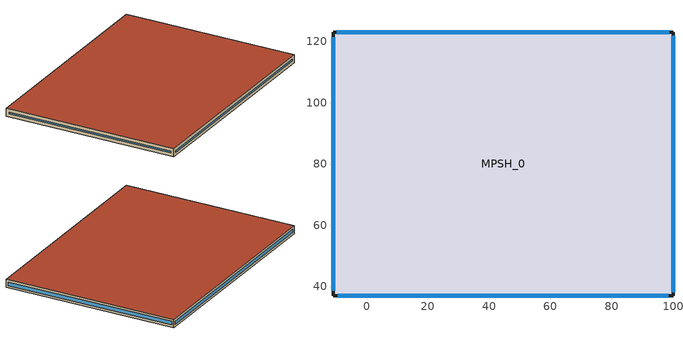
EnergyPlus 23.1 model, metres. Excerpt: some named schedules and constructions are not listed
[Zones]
MPSH_0
 floor ground (MPSH_0:f4UnderGroundSlabCF): -11,37 -11,123 100,123 100,37 z0
 wall outside (90.1-2019 Nonresidential CZ 0 Exterior Wall (Mass)): -11,37 100,37 100,123 -11,123 -11,37 z0:4
 window (DoublePaneClr): -9.41,37 98.41,37 z1.59:2.41; 100,38.18 100,121.82 / 98.82,123 -9.82,123 z1.18:2.82; -11,121.42 -11,38.58 z1.58:2.42
 roof outside (90.1-2019 Nonresidential CZ 3 Exterior Roof (Mass)): -11,37 100,37 100,123 -11,123 z4
[Schedule:Day:Hourly]
f874fab2-879d-49a5-8c06-e750f0fd253f: Fraction, 1, 1, 1, 1, 1, 0, 1, 1, 1, 0, 1, 0, 0, 0, 0, 0, 1, 1, 1, 1, 1, 1, 1, 0
d0042a9d-e008-4c6b-b34e-d080da7ff6a8: Fraction, 0, 0, 0, 0, 0, 0, 0, 0, 1, 0, 0, 0, 0, 0, 0, 0, 1, 1, 1, 1, 1, 1, 1, 1
3c43317e-5a8a-4ff8-9ef7-7bed8e1ead5c: Fraction, 1, 1, 1, 1, 1, 1, 1, 1, 1, 0, 0, 0, 0, 0, 0, 1, 1, 1, 1, 1, 1, 1, 1, 1
0f8d3ff1-7d22-4872-9e3e-0cb0098ee502: Fraction, 1, 0, 1, 1, 0, 0, 0, 0, 1, 0, 0, 0, 0, 0, 0, 0, 0, 0, 1, 1, 1, 1, 1, 1
9b835837-fecb-4cde-863a-9f2ddd96f973: Fraction, 1, 1, 0, 0, 0, 0, 0, 0, 1, 1, 1, 1, 1, 0, 1, 0, 0, 1, 1, 1, 1, 1, 1, 1
b7222c8a-06c6-4ce7-b66a-a3033c58c1f1: Fraction, 1, 1, 0, 0, 0, 0, 0, 0, 0, 0, 1, 1, 1, 1, 1, 1, 1, 1, 1, 1, 0, 1, 1, 1
ca53e820-8624-4763-8f16-78bd4d48dec8: Fraction, 0, 0, 0, 0, 0, 1, 1, 1, 1, 1, 1, 0, 0, 0, 0, 0, 0, 1, 1, 1, 1, 1, 1, 1
78622dd8-d510-4ce6-9b2f-56732418a876: Fraction, 1, 0, 0, 0, 0, 0, 0, 1, 1, 1, 1, 1, 1, 1, 1, 1, 0, 0, 0, 0, 0, 0, 0, 0
4b880255-c5c8-45f1-8c45-46816d023e87: Fraction, 1, 0, 1, 1, 0, 1, 1, 1, 1, 1, 1, 1, 0, 1, 1, 1, 1, 1, 1, 1, 1, 1, 1, 1
bca21d32-49ca-4822-ac3b-29b35ccb0197: Fraction, 1, 0, 0, 0, 0, 0, 0, 0, 0, 0, 1, 1, 1, 1, 1, 0, 0, 1, 1, 1, 1, 1, 1, 1
5797608e-ab8e-45f1-b43f-84ad20983e59: Fraction, 0, 0, 0, 1, 0, 0, 0, 0, 1, 1, 0, 0, 0, 0, 0, 0, 0, 0, 1, 1, 1, 1, 1, 1
04c5299c-a5ee-4cb5-84f1-4005158c3663: Fraction, 1, 0, 1, 1, 1, 1, 1, 1, 1, 1, 0, 1, 1, 1, 0, 0, 0, 0, 0, 1, 1, 1, 1, 0
26e34ee8-d6ed-4fc0-a635-bfe0651493b7: Fraction, 0, 0, 0, 0, 0, 1, 0, 0, 0, 1, 1, 1, 1, 0, 0, 1, 1, 1, 1, 1, 1, 1, 1, 0
41e5c052-a378-49e8-a1eb-bd7f7a2e5532: Fraction, 0, 0, 0, 0, 0, 0, 1, 1, 1, 1, 1, 0, 0, 0, 0, 0, 0, 1, 1, 1, 1, 1, 1, 1
f92bbf72-2ddb-4791-9b22-e01ba522e298: Fraction, 1, 0, 0, 0, 0, 0, 0, 1, 1, 1, 1, 0, 0, 0, 0, 1, 1, 1, 1, 1, 1, 1, 1, 1
3aa7635a-896b-43a6-9496-37c4591eba29: Fraction, 1, 1, 0, 0, 0, 0, 0, 1, 1, 1, 0, 0, 0, 0, 1, 1, 1, 1, 1, 1, 1, 1, 1, 1
5b8d046c-ffec-492f-9f3a-0818ec846c4e: Fraction, 0, 0, 0, 0, 0, 0, 0, 1, 1, 0, 0, 0, 1, 1, 1, 1, 1, 1, 1, 1, 1, 1, 1, 1
5e7b1178-d1fe-4b8e-9b98-c2f581a06104: Fraction, 0, 0, 0, 0, 0, 0, 0, 0, 1, 0, 0, 1, 1, 1, 0, 0, 1, 1, 1, 1, 1, 1, 1, 1
6ceee092-439d-42db-be0e-3028341280af: Fraction, 1, 1, 1, 0, 0, 0, 1, 1, 1, 0, 0, 0, 0, 0, 0, 0, 0, 0, 1, 1, 1, 1, 1, 1
87ba59e2-8301-4bfe-bb96-7dc9a8f8bd30: Fraction, 1, 1, 1, 1, 1, 1, 1, 0, 0, 0, 0, 1, 1, 1, 1, 1, 1, 1, 1, 1, 1, 1, 1, 0
871cdd16-7eee-49f8-95b8-351117183a19: Fraction, 0, 0, 0, 0, 0, 0, 0, 0, 1, 1, 1, 0, 0, 0, 0, 1, 1, 1, 0, 0, 0, 0, 0, 0
6d876962-9c77-4cbd-8c12-9335cf254bc9: Fraction, 0, 0, 0, 0, 0, 0, 0, 0, 0, 0, 0, 0, 0, 0, 0, 1, 1, 1, 1, 0, 0, 0, 1, 0
62d8a7b4-0033-4141-9dfb-edb2cdf1745c: Fraction, 0, 0, 0, 0, 0, 0, 0, 0, 1, 1, 0, 0, 1, 0, 1, 1, 1, 1, 1, 1, 1, 1, 1, 0
c10307be-b7ba-4212-916a-475a37044e34: Fraction, 0, 0, 0, 0, 0, 0, 0, 1, 1, 1, 0, 1, 1, 1, 1, 1, 1, 1, 1, 0, 0, 0, 0, 0
e3e8ea0e-9fbb-4c6f-a9fc-1a8676ed47ce: Fraction, 0, 0, 0, 0, 0, 1, 1, 1, 1, 1, 0, 0, 0, 0, 0, 0, 0, 1, 1, 1, 1, 1, 1, 1
f4908bf8-08ed-4757-9434-11c5fa677446: Fraction, 0, 0, 0, 0, 0, 0, 0, 0, 0, 0, 1, 1, 1, 1, 1, 1, 0, 1, 1, 1, 1, 1, 1, 1
a4899ad1-7049-4812-9973-867052cf38c3: Fraction, 0, 0, 0, 0, 0, 0, 0, 0, 0, 0, 0, 0, 1, 1, 1, 1, 1, 1, 1, 1, 1, 0, 0, 0
a0d57ecf-1f0a-4eef-9f72-46140191d64a: Fraction, 0, 0, 0, 0, 0, 0, 0, 1, 1, 1, 0, 0, 0, 0, 0, 0, 0, 1, 1, 1, 1, 0, 0, 0
33e88dbe-73de-416d-84bc-bc3594876c22: Fraction, 0, 0, 0, 0, 0, 0, 0, 0, 1, 1, 0, 0, 0, 0, 1, 0, 0, 0, 0, 0, 0, 0, 0, 0
7a796991-eda5-4938-9547-d90abc91551f: Fraction, 0, 0, 0, 0, 0, 0, 0, 0, 0, 1, 1, 1, 1, 0, 1, 1, 1, 1, 1, 1, 1, 1, 1, 1
70f045d6-f4bd-4266-9cca-1f019fb005f5: Fraction, 0, 0, 0, 0, 0, 0, 0, 0, 1, 0, 0, 0, 0, 0, 0, 0, 0, 1, 0, 0, 0, 0, 0, 0
f681e7bf-7cfb-4891-929d-e074d2dd27bc: Fraction, 0, 0, 0, 0, 0, 0, 0, 0, 1, 1, 0, 0, 0, 0, 0, 0, 1, 1, 1, 1, 1, 1, 0, 0
53697043-5356-4cb9-9bfe-466efc11ed3d: Fraction, 0, 0, 0, 0, 0, 0, 0, 1, 1, 1, 0, 0, 0, 1, 1, 1, 1, 0, 0, 0, 0, 0, 0, 0
bed00e51-5c16-44b2-83da-5332b8cc4454: Fraction, 0, 0, 0, 0, 0, 0, 0, 0, 1, 1, 0, 0, 0, 0, 0, 0, 0, 1, 1, 1, 1, 1, 1, 0
2ba16ff5-4beb-418e-8059-d45156febbb8: Fraction, 0, 0, 0, 0, 1, 0, 0, 1, 1, 1, 1, 0, 0, 0, 0, 0, 1, 1, 1, 1, 1, 1, 1, 1
704a0cc9-5f79-4125-bef1-df2f5f34790c: Fraction, 1, 1, 1, 1, 1, 0, 0, 0, 1, 1, 1, 1, 1, 0, 1, 1, 1, 1, 1, 1, 1, 1, 1, 1
7745811b-1eca-4cc1-b95e-8cabf9bca690: Fraction, 0, 0, 0, 0, 0, 0, 0, 0, 1, 1, 0, 0, 0, 0, 1, 1, 1, 1, 1, 1, 1, 1, 1, 1
2b6f2c10-b60e-49d6-9068-d6d922ef1b11: Fraction, 1, 1, 1, 1, 1, 1, 1, 0, 1, 1, 1, 1, 1, 0, 1, 1, 1, 1, 1, 1, 1, 1, 0, 0
2c9bec64-11ca-4032-aafa-0b76418c1903: Fraction, 0, 0, 0, 0, 0, 0, 0, 0, 1, 1, 1, 0, 1, 1, 1, 1, 1, 1, 1, 1, 1, 0, 0, 0
b7116f3f-b4f7-4778-9be1-df505ce5899e: Fraction, 0, 0, 0, 0, 0, 0, 0, 0, 1, 1, 1, 1, 0, 0, 0, 1, 1, 1, 1, 1, 1, 1, 0, 0
055db732-7a58-4650-abc1-6523a49e83e0: Fraction, 0, 0, 0, 0, 0, 0, 0, 0, 0, 1, 1, 1, 0, 0, 1, 1, 1, 1, 1, 0, 0, 0, 0, 0
f4244877-8ce6-43fb-a3cc-5d5b1c425bc2: Fraction, 0, 0, 0, 0, 0, 0, 0, 0, 1, 0, 1, 1, 0, 0, 0, 0, 0, 0, 0, 0, 0, 0, 0, 0
ecf2bce5-902a-4567-a45c-46dc6ba5e42e: Fraction, 0, 0, 0, 0, 0, 0, 0, 0, 1, 1, 0, 1, 1, 1, 1, 1, 1, 1, 0, 0, 0, 0, 0, 0
363e9251-fb19-4319-9d7a-c143a99be8f6: Fraction, 0, 0, 0, 0, 0, 0, 0, 0, 0, 1, 1, 1, 1, 0, 1, 1, 1, 1, 0, 0, 0, 0, 0, 0
7b532f0e-1b64-49e6-8e52-624c129eb689: Fraction, 0, 0, 0, 0, 0, 0, 0, 0, 0, 1, 1, 1, 0, 1, 1, 1, 1, 1, 1, 1, 1, 1, 1, 0
3da6371b-a6d1-416e-bb1b-f76bf0209b1b: Fraction, 0, 0, 0, 0, 0, 0, 0, 0, 0, 1, 1, 1, 0, 0, 0, 0, 1, 0, 0, 0, 0, 0, 0, 0
a0ab3aad-7658-4599-8544-7ec445ffc20b: Fraction, 0, 0, 0, 0, 0, 0, 0, 0, 1, 1, 0, 0, 1, 1, 1, 1, 0, 0, 0, 0, 0, 0, 0, 0
719726de-2813-4807-ada9-8bf42837dfe8: Fraction, 0, 0, 0, 0, 0, 0, 0, 0, 1, 1, 1, 1, 0, 0, 0, 0, 0, 0, 0, 0, 0, 0, 0, 0
ad8095c8-d3ee-490d-8abe-b3591180e57c: Fraction, 0, 0, 0, 0, 0, 0, 0, 0, 1, 1, 1, 1, 1, 1, 1, 0, 0, 0, 0, 0, 0, 0, 0, 0
f6af2d9c-cf0a-432d-b78b-75cefab392ad: Fraction, 0, 0, 0, 0, 0, 0, 0, 0, 0, 0, 0, 0, 0, 0, 0, 1, 1, 1, 0, 0, 0, 0, 0, 0
fafae7de-99fd-4cad-a971-0c73a37e8f93: Fraction, 0, 0, 0, 0, 0, 0, 0, 0, 1, 0, 0, 0, 0, 0, 0, 0, 0, 0, 0, 0, 0, 0, 0, 0
0681226e-acd3-4554-ab29-16cf9b54f983: Fraction, 0, 0, 0, 0, 0, 0, 0, 0, 0, 1, 1, 1, 1, 1, 1, 1, 0, 0, 1, 1, 1, 1, 0, 0
1035c4e2-72d1-432e-aba3-4f80e5dba7f1: Fraction, 0, 0, 0, 0, 0, 0, 0, 1, 1, 1, 0, 0, 0, 0, 0, 0, 0, 1, 1, 1, 1, 1, 1, 1
b8e1df95-764a-4f54-a6c6-b57a386141d1: Fraction, 1, 0, 0, 0, 0, 0, 0, 0, 1, 1, 0, 1, 0, 0, 0, 1, 1, 1, 1, 1, 1, 1, 1, 0
6c5dac15-247f-4fa8-982f-a3df3680972a: Fraction, 0, 0, 0, 0, 0, 0, 0, 0, 1, 1, 1, 0, 0, 0, 1, 1, 1, 0, 0, 0, 0, 0, 0, 0
671c828a-7bdd-4525-8ddc-2f5d7c9aa4d9: Fraction, 0, 0, 0, 0, 0, 0, 0, 0, 1, 1, 0, 0, 0, 0, 0, 0, 0, 0, 1, 1, 1, 1, 0, 0
8a4d401a-e687-4b3e-b8df-62425120c154: Fraction, 0, 0, 0, 0, 0, 0, 0, 0, 1, 1, 0, 1, 1, 1, 0, 0, 0, 0, 0, 0, 0, 0, 0, 0
c0ba7495-5b45-41f4-a4da-194677b2631c: Fraction, 0, 0, 0, 0, 0, 0, 0, 0, 1, 1, 1, 0, 0, 1, 1, 1, 1, 1, 1, 1, 0, 0, 0, 0
6a9698a7-21c3-41ae-8513-0708b95c4a73: Fraction, 0, 0, 0, 0, 0, 0, 0, 0, 1, 1, 0, 0, 0, 0, 1, 1, 0, 1, 1, 1, 1, 0, 0, 0
08a6691c-031a-4634-a0a1-d28f31b9a4ee: Fraction, 0, 0, 0, 0, 0, 0, 0, 0, 0, 1, 0, 0, 0, 0, 0, 0, 0, 1, 1, 1, 1, 1, 0, 0
cab201a6-1310-4724-8b6d-fe4ce2599b76: Fraction, 0, 0, 0, 0, 0, 0, 0, 0, 1, 1, 0, 0, 0, 1, 0, 0, 1, 1, 0, 0, 0, 0, 0, 0
d2a5a329-1aa5-4fe8-9eec-f4068d6c74f2: Fraction, 0, 0, 0, 0, 0, 0, 0, 0, 0, 1, 1, 1, 1, 0, 1, 1, 1, 1, 1, 1, 1, 0, 0, 0
a20993a0-4a36-49c3-b3aa-660bdffb7a34: Fraction, 0, 0, 0, 0, 0, 0, 0, 0, 1, 1, 1, 0, 0, 0, 0, 1, 1, 1, 1, 1, 1, 1, 1, 1
8840da51-17fb-4cf1-91b7-76a5ff196ad5: Fraction, 1, 0, 0, 0, 0, 0, 0, 1, 1, 1, 0, 0, 0, 0, 1, 1, 1, 1, 1, 1, 0, 0, 0, 1
d97463a7-85c4-4e1b-82f3-d46c63dafea6: Fraction, 1, 1, 1, 1, 1, 1, 1, 1, 1, 1, 1, 0, 0, 1, 1, 0, 1, 1, 1, 1, 1, 1, 1, 1
2acce18d-3018-4a4e-b1ce-430fe08a1a14: Fraction, 1, 1, 1, 1, 1, 1, 1, 1, 1, 1, 1, 0, 0, 0, 0, 1, 1, 1, 1, 1, 1, 1, 1, 1
62871fee-30b7-4b85-bc77-c8839a4fa87b: Fraction, 1, 1, 1, 1, 1, 1, 1, 1, 1, 1, 1, 0, 1, 1, 1, 1, 1, 1, 1, 1, 1, 1, 1, 1
cf2cc7a4-0a97-4f53-979e-abdf796f723a: Fraction, 1, 1, 1, 1, 0, 1, 1, 1, 1, 1, 1, 0, 0, 0, 1, 1, 1, 1, 1, 1, 1, 1, 1, 1
79622a2e-7298-4c3c-99d4-a94f9679348a: Fraction, 1, 1, 1, 1, 0, 1, 1, 1, 1, 1, 1, 0, 0, 0, 1, 0, 0, 0, 1, 1, 0, 0, 0, 0
0812a9c8-a8b2-449d-bf0b-70e1e72807c2: Fraction, 0, 0, 0, 1, 0, 0, 0, 0, 1, 0, 0, 0, 0, 0, 0, 0, 0, 0, 0, 0, 0, 0, 0, 0
7e389891-999a-4ebe-9014-cfb07a9c4f79: Fraction, 0, 0, 0, 0, 0, 0, 0, 0, 0, 1, 1, 1, 0, 0, 1, 1, 0, 0, 0, 0, 0, 0, 0, 0
d534ee93-92a8-49e5-8409-30904caf1f71: Fraction, 0, 0, 0, 0, 0, 0, 0, 0, 0, 1, 1, 0, 0, 1, 0, 1, 0, 0, 1, 0, 1, 1, 0, 1
55c06bcf-247b-4fc8-9f40-94ac5c653d60: Fraction, 1, 0, 0, 0, 0, 0, 0, 0, 0, 0, 0, 0, 0, 1, 1, 1, 1, 1, 1, 1, 0, 0, 0, 0
368eb9ed-11d7-4536-b55f-5331dd304e9e: Fraction, 0, 0, 0, 0, 0, 0, 0, 0, 0, 0, 0, 0, 1, 1, 1, 1, 1, 1, 1, 0, 0, 0, 0, 0
8edd0134-2c46-4ba0-ac07-ff85c60bd38d: Fraction, 0, 0, 0, 0, 0, 0, 0, 0, 0, 0, 0, 0, 0, 0, 1, 0, 0, 0, 1, 0, 0, 0, 0, 0
3c8bc9fa-d533-4454-978f-3efb5acc2beb: Fraction, 0, 0, 0, 0, 0, 0, 0, 0, 0, 1, 1, 1, 1, 1, 1, 1, 1, 1, 1, 1, 0, 0, 0, 0
69e6b302-69a9-40ac-b8df-4c30a385a6ef: Fraction, 0, 0, 0, 0, 0, 0, 0, 0, 1, 1, 1, 1, 0, 0, 0, 0, 1, 1, 1, 1, 1, 1, 0, 1
0a34d97e-8ca0-42f1-a2e9-de29f95bca14: Fraction, 0, 0, 0, 0, 0, 0, 0, 0, 0, 0, 1, 0, 0, 0, 0, 1, 1, 1, 1, 1, 0, 0, 0, 1
4dfa782e-347d-4911-bbc3-6ca6e02df1f0: Fraction, 0, 0, 0, 0, 0, 0, 0, 0, 0, 1, 1, 1, 1, 0, 0, 0, 0, 0, 0, 0, 0, 0, 0, 0
4e5f3844-25e4-4a37-b7c3-829883cb6ccf: Fraction, 0, 0, 0, 0, 0, 0, 0, 0, 0, 0, 1, 1, 1, 1, 1, 1, 1, 0, 1, 0, 0, 0, 0, 0
1f921a21-3a3d-4dbf-935d-22f8293d613d: Fraction, 0, 0, 0, 0, 0, 0, 0, 0, 1, 1, 1, 1, 0, 1, 0, 1, 0, 0, 0, 0, 1, 0, 0, 0
a390bf11-859b-4e66-ab91-d64716a1d8a0: Fraction, 0, 0, 0, 0, 0, 0, 0, 0, 1, 1, 1, 1, 0, 1, 1, 1, 1, 1, 1, 1, 1, 0, 0, 0
8b171da2-d7a3-480f-875d-3c0ee47b0e60: Fraction, 0, 0, 0, 0, 0, 0, 0, 0, 1, 1, 1, 0, 1, 0, 0, 1, 1, 1, 1, 1, 1, 1, 1, 0
6a580dd3-c563-4057-8f0c-e2ea19ebeb58: Fraction, 0, 0, 1, 1, 0, 0, 1, 0, 1, 1, 1, 1, 0, 1, 1, 1, 1, 1, 1, 1, 1, 1, 1, 1
07107ced-4a7e-4e2c-aa43-ef5f8be178cc: Fraction, 1, 1, 0, 1, 1, 1, 0, 1, 1, 1, 1, 1, 1, 0, 0, 1, 1, 1, 1, 1, 1, 1, 1, 1
8137b009-f645-4757-96fe-2506d2a21cf4: Fraction, 1, 1, 1, 1, 1, 1, 1, 1, 1, 1, 1, 0, 0, 0, 0, 0, 1, 1, 1, 1, 1, 1, 0, 1
ca4a8d73-ee17-41dc-bce7-1f6d492609b9: Fraction, 0, 0, 1, 1, 0, 1, 1, 0, 1, 1, 1, 0, 0, 0, 0, 1, 1, 1, 1, 1, 1, 1, 1, 1
c2bdcd63-4737-4b9a-be9f-aea406da4bfc: Fraction, 1, 0, 1, 0, 0, 0, 0, 0, 1, 1, 1, 0, 0, 0, 0, 0, 1, 1, 1, 1, 1, 1, 1, 1
f5096948-0dcb-4ea3-8f55-67e622306b05: Fraction, 1, 0, 0, 0, 0, 0, 0, 0, 1, 1, 1, 1, 0, 0, 0, 0, 1, 1, 1, 1, 1, 1, 1, 1
559d107c-7ced-49fa-9d00-9319955d6326: Fraction, 1, 1, 1, 0, 0, 1, 1, 0, 1, 1, 1, 0, 0, 0, 0, 0, 1, 1, 1, 1, 1, 1, 1, 1
ef71efa0-9d46-443f-8551-1daec6dcab57: Fraction, 1, 0, 0, 0, 0, 1, 1, 0, 1, 1, 1, 1, 1, 1, 1, 1, 1, 1, 1, 1, 1, 1, 0, 0
[Schedule:Year]
CoolAvail_MPSH_0: Fraction, CoolAvail_MPSH_0_0, 1, 1, 1, 7, CoolAvail_MPSH_0_1, 1, 8, 1, 14, CoolAvail_MPSH_0_2, 1, 15, 1, 21, CoolAvail_MPSH_0_3, 1, 22, 1, 28, CoolAvail_MPSH_0_4, 1, 29, 2, 4, CoolAvail_MPSH_0_5, 2, 5, 2, 11, CoolAvail_MPSH_0_6, 2, 12, 2, 18, CoolAvail_MPSH_0_7, 2, 19, 2, 25, CoolAvail_MPSH_0_8, 2, 26, 3, 4, CoolAvail_MPSH_0_9, 3, 5, 3, 11, CoolAvail_MPSH_0_10, 3, 12, 3, 18, CoolAvail_MPSH_0_11, 3, 19, 3, 25, CoolAvail_MPSH_0_12, 3, 26, 4, 1, CoolAvail_MPSH_0_13, 4, 2, 4, 8, CoolAvail_MPSH_0_14, 4, 9, 4, 15, CoolAvail_MPSH_0_15, 4, 16, 4, 22, CoolAvail_MPSH_0_16, 4, 23, 4, 29, CoolAvail_MPSH_0_17, 4, 30, 5, 6, CoolAvail_MPSH_0_18, 5, 7, 5, 13, CoolAvail_MPSH_0_19, 5, 14, 5, 20, CoolAvail_MPSH_0_20, 5, 21, 5, 27, CoolAvail_MPSH_0_21, 5, 28, 6, 3, CoolAvail_MPSH_0_22, 6, 4, 6, 10, CoolAvail_MPSH_0_23, 6, 11, 6, 17, CoolAvail_MPSH_0_24, 6, 18, 6, 24, CoolAvail_MPSH_0_25, 6, 25, 7, 1, CoolAvail_MPSH_0_26, 7, 2, 7, 8, CoolAvail_MPSH_0_27, 7, 9, 7, 15, CoolAvail_MPSH_0_28, 7, 16, 7, 22, CoolAvail_MPSH_0_29, 7, 23, 7, 29, CoolAvail_MPSH_0_30, 7, 30, 8, 5, CoolAvail_MPSH_0_31, 8, 6, 8, 12, CoolAvail_MPSH_0_32, 8, 13, 8, 19, CoolAvail_MPSH_0_33, 8, 20, 8, 26, CoolAvail_MPSH_0_34, 8, 27, 9, 2, CoolAvail_MPSH_0_35, 9, 3, 9, 9, CoolAvail_MPSH_0_36, 9, 10, 9, 16, CoolAvail_MPSH_0_37, 9, 17, 9, 23, CoolAvail_MPSH_0_38, 9, 24, 9, 30, CoolAvail_MPSH_0_39, 10, 1, 10, 7, CoolAvail_MPSH_0_40, 10, 8, 10, 14, CoolAvail_MPSH_0_41, 10, 15, 10, 21, CoolAvail_MPSH_0_42, 10, 22, 10, 28, CoolAvail_MPSH_0_43, 10, 29, 11, 4, CoolAvail_MPSH_0_44, 11, 5, 11, 11, CoolAvail_MPSH_0_45, 11, 12, 11, 18, CoolAvail_MPSH_0_46, 11, 19, 11, 25, CoolAvail_MPSH_0_47, 11, 26, 12, 2, CoolAvail_MPSH_0_48, 12, 3, 12, 9, CoolAvail_MPSH_0_49, 12, 10, 12, 16, CoolAvail_MPSH_0_50, 12, 17, 12, 23, CoolAvail_MPSH_0_51, 12, 24, 12, 30, CoolAvail_MPSH_0_52, 12, 31, 12, 31
[Schedule:Week:Daily]
CoolAvail_MPSH_0_0: 78d3876d-7c14-454b-bf14-1c22476de8fd, 69c12f36-082b-486a-86ff-5c7ea08f40ed, 74e142ff-8e0d-49d2-9589-e61393d1e5fb, 972a8327-8edf-4033-b0fc-2847f276d867, 912ce72b-bf8b-4714-9513-5ab24c78dd11, 9d70d85f-d3d8-45ab-bd58-1d3e83a34fb3, b0540a9d-8872-48c7-8c9b-83000e597418, 78d3876d-7c14-454b-bf14-1c22476de8fd, 78d3876d-7c14-454b-bf14-1c22476de8fd, 78d3876d-7c14-454b-bf14-1c22476de8fd, 78d3876d-7c14-454b-bf14-1c22476de8fd, 78d3876d-7c14-454b-bf14-1c22476de8fd
CoolAvail_MPSH_0_1: 848f60e2-c8f2-43fc-a457-d0a49f4edc29, f740dad6-4767-4db0-a176-b1031541adc1, 4c7c737d-df37-4c61-9915-83f077de1b5b, c3842717-3c29-4cbe-bc18-ff8c551a5810, fd5cc48e-b7bf-414a-9618-472beee63439, 30685153-3791-425f-8fe2-8aaf51298da3, 9483f7f5-1a26-41b7-aa1e-c63a0440f038, 848f60e2-c8f2-43fc-a457-d0a49f4edc29, 848f60e2-c8f2-43fc-a457-d0a49f4edc29, 848f60e2-c8f2-43fc-a457-d0a49f4edc29, 848f60e2-c8f2-43fc-a457-d0a49f4edc29, 848f60e2-c8f2-43fc-a457-d0a49f4edc29
CoolAvail_MPSH_0_2: d39ca5bf-1b3c-40e3-8b19-cec30c60613e, 74b9dda3-d742-4ede-b863-d9286cd6c9a5, fd5cc48e-b7bf-414a-9618-472beee63439, 28bd894d-bd6c-4763-8547-6d6733e8e9f3, 69c12f36-082b-486a-86ff-5c7ea08f40ed, e8b5f6d3-c4a0-4bbb-a001-84dc452be11b, df304ce8-ad29-4d37-8eb0-1e78a2f8ff38, d39ca5bf-1b3c-40e3-8b19-cec30c60613e, d39ca5bf-1b3c-40e3-8b19-cec30c60613e, d39ca5bf-1b3c-40e3-8b19-cec30c60613e, d39ca5bf-1b3c-40e3-8b19-cec30c60613e, d39ca5bf-1b3c-40e3-8b19-cec30c60613e
CoolAvail_MPSH_0_3: 72c91834-086e-4566-8c09-01a9f94caa91, 0edfeb8c-f414-4ee9-b341-80bd82fedb76, 823e190f-7c51-4483-ad7b-ccb775fbeafa, d7e60d02-3ec9-4e96-9745-7bff0c18428e, 886ff16c-7e0b-427e-8ac5-76cd893c8745, 78d3876d-7c14-454b-bf14-1c22476de8fd, e438b5da-3606-48f0-bf64-ec0c094fcfb5, 72c91834-086e-4566-8c09-01a9f94caa91, 72c91834-086e-4566-8c09-01a9f94caa91, 72c91834-086e-4566-8c09-01a9f94caa91, 72c91834-086e-4566-8c09-01a9f94caa91, 72c91834-086e-4566-8c09-01a9f94caa91
CoolAvail_MPSH_0_4: 056ac452-b7d8-4c60-b225-d80682e9eac2, 0cfc687c-59d0-4bf3-b58a-edee7cc772cd, 0f7e434d-f9cf-4765-a6fe-5ce528eb7b2c, 6b1ba8d1-b41a-477e-b40c-84b9ca96d10b, a6bba4ea-a536-476e-ab85-8bd0a87f84e1, 13004069-d159-42a2-a02b-a0f675748854, 0cfc687c-59d0-4bf3-b58a-edee7cc772cd, 056ac452-b7d8-4c60-b225-d80682e9eac2, 056ac452-b7d8-4c60-b225-d80682e9eac2, 056ac452-b7d8-4c60-b225-d80682e9eac2, 056ac452-b7d8-4c60-b225-d80682e9eac2, 056ac452-b7d8-4c60-b225-d80682e9eac2
CoolAvail_MPSH_0_5: 575872e7-de63-476b-8950-773a190cf011, 96632c13-839e-404f-9b31-9e13b92402a0, 64470169-bc7d-468f-ab82-665d8fb00a20, ce1d936d-5856-4d96-9b4a-88adbc1bfbe8, 5f7ea20b-9aba-44bf-960f-c13fc33d55d2, cfd310ca-3b81-4d40-8deb-4fb7596cd1b2, 1785221b-11fc-4789-8af7-ddf428b831a1, 575872e7-de63-476b-8950-773a190cf011, 575872e7-de63-476b-8950-773a190cf011, 575872e7-de63-476b-8950-773a190cf011, 575872e7-de63-476b-8950-773a190cf011, 575872e7-de63-476b-8950-773a190cf011
CoolAvail_MPSH_0_6: 39a2bb61-7393-4063-86b5-179ce526e0f7, cf9f2f76-ac6f-47ba-a6bc-e4c5ade276e4, f1797d9d-9375-410e-a7ed-30cf87b8f714, 8ddb6564-98d1-4d3e-8fde-c203aa11efb3, f783e1cc-37df-4fdb-85d4-a92332f6cf58, a9c17441-fce5-47c2-9092-4ff8dc5f699a, a78b0abc-c082-4172-a07f-9c24bf733d2d, 39a2bb61-7393-4063-86b5-179ce526e0f7, 39a2bb61-7393-4063-86b5-179ce526e0f7, 39a2bb61-7393-4063-86b5-179ce526e0f7, 39a2bb61-7393-4063-86b5-179ce526e0f7, 39a2bb61-7393-4063-86b5-179ce526e0f7
CoolAvail_MPSH_0_7: c2ab59b1-9c4e-4fce-9066-e12538c39646, 794fe4f6-5c3b-473a-808e-efdae3ce4199, e1a19dc9-1d4a-4592-9e42-b91014e91645, 82d92897-0bc1-46a7-8c11-94f11433ae72, c6cd4b57-ceba-4f4a-ac8c-b03fc48fe47f, 7fee0472-7b40-4b51-a179-9bfd02b8f2cb, 163e1bce-0577-4e28-a4cd-fa7dfc7f22cc, c2ab59b1-9c4e-4fce-9066-e12538c39646, c2ab59b1-9c4e-4fce-9066-e12538c39646, c2ab59b1-9c4e-4fce-9066-e12538c39646, c2ab59b1-9c4e-4fce-9066-e12538c39646, c2ab59b1-9c4e-4fce-9066-e12538c39646
CoolAvail_MPSH_0_8: 2a2e8ec7-3db9-4a8c-8a6f-1fdecd8deb26, 65c9c1b7-bfb4-48b2-8e78-beb8ab3ad7ec, 5402918c-ee5c-410c-b762-6c66ba134a48, 2115f7b0-2b22-487b-a04c-cc245c960ccc, 534fc1f0-7c59-4e81-a952-87a896999a11, 4d35d90a-66ef-43f5-96b8-471775f83efc, f17462c8-9167-4994-b6f7-cf845c675762, 2a2e8ec7-3db9-4a8c-8a6f-1fdecd8deb26, 2a2e8ec7-3db9-4a8c-8a6f-1fdecd8deb26, 2a2e8ec7-3db9-4a8c-8a6f-1fdecd8deb26, 2a2e8ec7-3db9-4a8c-8a6f-1fdecd8deb26, 2a2e8ec7-3db9-4a8c-8a6f-1fdecd8deb26
CoolAvail_MPSH_0_9: 4728c026-ef78-4d77-8a0b-fd048c339435, 03d69f76-856a-416c-b092-65d88c314695, f17462c8-9167-4994-b6f7-cf845c675762, 520f8ea9-cd88-45a2-b03e-fbf0c165637d, 4c3b89af-0593-4759-b340-6a5ef1378721, 9843b251-95b3-46d8-a190-be0461f14640, 0f3cfbdb-3515-4787-818e-a58968dd3768, 4728c026-ef78-4d77-8a0b-fd048c339435, 4728c026-ef78-4d77-8a0b-fd048c339435, 4728c026-ef78-4d77-8a0b-fd048c339435, 4728c026-ef78-4d77-8a0b-fd048c339435, 4728c026-ef78-4d77-8a0b-fd048c339435
CoolAvail_MPSH_0_10: 23f25ff4-ff98-450b-86eb-1d7552bc01c3, f17462c8-9167-4994-b6f7-cf845c675762, c2bdd908-fdec-4ce1-a948-9dc862396a0b, 7603d111-2ce5-4b39-97d9-eb42c4f3b946, ab2c21e9-5893-48fe-8e03-44497bbc9e28, 782d0bb2-beec-47c7-9d2d-ae0ab9db9465, 03a386dd-815a-4e2f-a4e8-5c08ab12d476, 23f25ff4-ff98-450b-86eb-1d7552bc01c3, 23f25ff4-ff98-450b-86eb-1d7552bc01c3, 23f25ff4-ff98-450b-86eb-1d7552bc01c3, 23f25ff4-ff98-450b-86eb-1d7552bc01c3, 23f25ff4-ff98-450b-86eb-1d7552bc01c3
CoolAvail_MPSH_0_11: f17462c8-9167-4994-b6f7-cf845c675762, 1c5da11e-87c7-4662-9962-9b4b1e4f8eb2, 23bbfddb-c587-42f3-b831-b3f03550b8e9, 77c463b4-16d3-4e0d-9d26-993a9b7eeaf2, 69530671-e675-4195-98b2-320ea15ca3b4, ecbb6803-181f-48e7-99f9-2218ea86a047, 2eee4085-d989-4831-ab40-410c62d38f83, f17462c8-9167-4994-b6f7-cf845c675762, f17462c8-9167-4994-b6f7-cf845c675762, f17462c8-9167-4994-b6f7-cf845c675762, f17462c8-9167-4994-b6f7-cf845c675762, f17462c8-9167-4994-b6f7-cf845c675762
CoolAvail_MPSH_0_12: b09dd9ca-3462-4712-9a00-cf9233b28111, 063bfc53-a36c-4950-944a-491827d21388, 4cc15d3a-2da3-4e0c-9a81-cca39e462df8, 1f51434d-7f05-4e60-bee1-38256b0d2d6e, 26567613-88b2-4c06-a658-304c43b6cb41, 0acd61fe-b60e-4afa-9aba-65ae4fbbe7d7, 7e24c48e-8dee-435a-a549-875b17da802f, b09dd9ca-3462-4712-9a00-cf9233b28111, b09dd9ca-3462-4712-9a00-cf9233b28111, b09dd9ca-3462-4712-9a00-cf9233b28111, b09dd9ca-3462-4712-9a00-cf9233b28111, b09dd9ca-3462-4712-9a00-cf9233b28111
CoolAvail_MPSH_0_13: c42d0051-e4cb-4841-832b-4208b81e230f, c573ff21-36a9-4258-9485-9bb71da048ca, 028d9817-30b3-491e-8e75-22a0d7d4275d, 50871d10-a4f1-45ef-99bf-81ba038c9d23, 56e46481-ac27-40f8-9af6-c5bbe57ee940, 61161f70-7bf4-480e-8982-97974a8bc340, 2be64e20-9ea5-43da-ab34-aca42649f4f1, c42d0051-e4cb-4841-832b-4208b81e230f, c42d0051-e4cb-4841-832b-4208b81e230f, c42d0051-e4cb-4841-832b-4208b81e230f, c42d0051-e4cb-4841-832b-4208b81e230f, c42d0051-e4cb-4841-832b-4208b81e230f
CoolAvail_MPSH_0_14: be0b67ca-fde3-43f1-b769-f9ec03ac1758, b6f4f956-5916-413d-a9f3-ed996ab64cbd, e5539f32-3450-4a0a-9d81-26b94ab4685b, 1c541d91-2feb-4326-8e3f-3bcf01ea2391, 9d67530d-dd75-40e9-8b84-75356f21342d, 652177fe-9fdf-4db5-b18c-c14509134a01, 86874d0a-7110-44c3-8582-fb96d55d9f64, be0b67ca-fde3-43f1-b769-f9ec03ac1758, be0b67ca-fde3-43f1-b769-f9ec03ac1758, be0b67ca-fde3-43f1-b769-f9ec03ac1758, be0b67ca-fde3-43f1-b769-f9ec03ac1758, be0b67ca-fde3-43f1-b769-f9ec03ac1758
CoolAvail_MPSH_0_15: 80588f4b-13af-4c00-80ad-07e1f236659a, 8172c72f-61d7-45b8-bab4-76b5f7631d44, 2ef38132-c168-46a3-b451-06642cc1c43a, 74b7cc80-193b-45c6-8be6-4325bd5264ca, b5de239c-dc4f-4636-80cd-11140e9a989a, 75f435b2-c05e-4220-9a32-285272d32296, 99995984-96b7-4ad9-9986-ff1515bbfaae, 80588f4b-13af-4c00-80ad-07e1f236659a, 80588f4b-13af-4c00-80ad-07e1f236659a, 80588f4b-13af-4c00-80ad-07e1f236659a, 80588f4b-13af-4c00-80ad-07e1f236659a, 80588f4b-13af-4c00-80ad-07e1f236659a
CoolAvail_MPSH_0_16: 3cb6481c-f891-4e0b-8bf4-50484652d288, cada20b3-44f4-4aac-aeec-96e3694689ff, 72c87a06-edc3-4606-8bf6-87bc67580495, a3adb7a1-3e03-4348-a8b1-c32bcbbac3ef, 888ad2b3-5c28-47d8-a5d4-d75c3cf0c2cb, bae7a060-a74c-4079-8039-808fcfe99a3b, 7c3a1b02-b403-493a-a955-8cd47943e330, 3cb6481c-f891-4e0b-8bf4-50484652d288, 3cb6481c-f891-4e0b-8bf4-50484652d288, 3cb6481c-f891-4e0b-8bf4-50484652d288, 3cb6481c-f891-4e0b-8bf4-50484652d288, 3cb6481c-f891-4e0b-8bf4-50484652d288
CoolAvail_MPSH_0_17: d9e3f0cc-4049-4d7f-b372-1da967c2552d, 53c11b00-f37e-4595-9e16-afae09cdfaf3, 1836ad4d-4709-4a3b-b7cd-e3bcdd28167f, e29a22a2-4d7c-4d3d-9aa3-59ecdc4b0dd4, 40fb4106-6da5-4241-9d48-425f469fa385, c09bc811-ff93-4f2f-b952-e1d0975fe4e4, 24081a49-f5bf-45c8-b12c-a805c7b3c9c4, d9e3f0cc-4049-4d7f-b372-1da967c2552d, d9e3f0cc-4049-4d7f-b372-1da967c2552d, d9e3f0cc-4049-4d7f-b372-1da967c2552d, d9e3f0cc-4049-4d7f-b372-1da967c2552d, d9e3f0cc-4049-4d7f-b372-1da967c2552d
CoolAvail_MPSH_0_18: 7a30a26f-f2d5-4368-9745-6bd430030561, 50ea642a-21b5-4995-87e8-166981922fa1, a7deda68-6c08-489d-a69b-3fa0a6b9a098, 7a30a26f-f2d5-4368-9745-6bd430030561, c9c36355-c14f-4a51-927a-c74c92e66dfe, b926dac0-b4d3-452f-a7f0-94dfaea845fa, ce75327c-a853-4b27-879c-a9a898cdf630, 7a30a26f-f2d5-4368-9745-6bd430030561, 7a30a26f-f2d5-4368-9745-6bd430030561, 7a30a26f-f2d5-4368-9745-6bd430030561, 7a30a26f-f2d5-4368-9745-6bd430030561, 7a30a26f-f2d5-4368-9745-6bd430030561
CoolAvail_MPSH_0_19: ac6fb462-1721-4ebb-bfea-d248c79549b2, 13393e79-14d3-4107-a3c4-b1eac81c2646, 8096e645-509e-4431-a4db-fccc65ce826f, eb1045df-d7de-47c3-b2a0-a20e477580e1, 753c45cc-3d83-49d0-9f88-3d155a81a471, 36f2e4dc-0305-44b1-893e-736b0a384ee4, 6e271a0a-b06d-4612-a898-0367a6a0a5d4, ac6fb462-1721-4ebb-bfea-d248c79549b2, ac6fb462-1721-4ebb-bfea-d248c79549b2, ac6fb462-1721-4ebb-bfea-d248c79549b2, ac6fb462-1721-4ebb-bfea-d248c79549b2, ac6fb462-1721-4ebb-bfea-d248c79549b2
CoolAvail_MPSH_0_20: 2462e6fa-71ad-42cc-8568-512a1f5b8c66, 774a56cb-cbf6-4b34-85d7-5d9047a25847, ac6fb462-1721-4ebb-bfea-d248c79549b2, 119bfe60-6608-40e8-aeac-ed5d27f86ec2, 3127b258-2588-432a-a12a-91858a218a74, c477af91-634d-403e-9d23-f0a6d81e7076, 1636e75e-bcf1-4960-bc25-ae82590061a7, 2462e6fa-71ad-42cc-8568-512a1f5b8c66, 2462e6fa-71ad-42cc-8568-512a1f5b8c66, 2462e6fa-71ad-42cc-8568-512a1f5b8c66, 2462e6fa-71ad-42cc-8568-512a1f5b8c66, 2462e6fa-71ad-42cc-8568-512a1f5b8c66
CoolAvail_MPSH_0_21: 31bc5a64-3624-4118-9b93-bbe43e1a675b, 96632c13-839e-404f-9b31-9e13b92402a0, 53f053c2-1c71-48d4-87e0-64849ccb644c, 0ea06e73-816b-4d32-80d7-9f66a174735b, 0e54a70a-6adc-4f7c-87b0-472d0114e759, 4bd1a048-6fef-4ba8-95eb-2d4d53ed317e, 60f50414-caf3-498e-ab07-82caf5a259e4, 31bc5a64-3624-4118-9b93-bbe43e1a675b, 31bc5a64-3624-4118-9b93-bbe43e1a675b, 31bc5a64-3624-4118-9b93-bbe43e1a675b, 31bc5a64-3624-4118-9b93-bbe43e1a675b, 31bc5a64-3624-4118-9b93-bbe43e1a675b
CoolAvail_MPSH_0_22: 2466c6ef-2cdf-41a6-8bb3-11e1dc55da92, dec77d27-4408-4e4c-a7d8-2b508790cddd, 6507bbad-272e-4557-b9fe-cd6ee8915a99, f537d60c-7cb7-428a-9549-8c09d821d6c3, 679de760-87ac-4657-8294-c79c104b7c0c, 27254063-7dc9-48f4-82fe-bf622374332d, adf322b0-46e9-49d8-be4b-19c6fb6627f2, 2466c6ef-2cdf-41a6-8bb3-11e1dc55da92, 2466c6ef-2cdf-41a6-8bb3-11e1dc55da92, 2466c6ef-2cdf-41a6-8bb3-11e1dc55da92, 2466c6ef-2cdf-41a6-8bb3-11e1dc55da92, 2466c6ef-2cdf-41a6-8bb3-11e1dc55da92
CoolAvail_MPSH_0_23: efabeb29-bc47-46a4-b073-91bcdedaa144, a54b19a4-8c59-4ab1-a1d7-c678f7fbba38, 2418f706-818a-466f-bb99-3235ff450cc7, 80149049-a120-450f-afc1-fcfa9c0a56ca, f39ac5d3-5008-46a0-9000-26e8db62ca05, b626eacb-0126-4cf9-8ebd-4917faf71df2, 3a4f823f-6902-4efc-a8cd-cf281a56b38b, efabeb29-bc47-46a4-b073-91bcdedaa144, efabeb29-bc47-46a4-b073-91bcdedaa144, efabeb29-bc47-46a4-b073-91bcdedaa144, efabeb29-bc47-46a4-b073-91bcdedaa144, efabeb29-bc47-46a4-b073-91bcdedaa144
CoolAvail_MPSH_0_24: 11e9c6b1-7a8a-42b7-a30b-b6c904953ef8, be129e63-deb6-48ec-8b77-e39468b8bfdf, 72502d18-a7d0-4ffd-b0d4-953e5cfb0053, 5cdc7593-90fd-4f30-8feb-fa35e9113084, 23a83bbc-c4af-468e-93df-c33640f67a92, 7dc15d7b-80dd-4c64-aa4a-49db5821b562, c0fbe00b-0588-452b-a1be-31fe954abae3, 11e9c6b1-7a8a-42b7-a30b-b6c904953ef8, 11e9c6b1-7a8a-42b7-a30b-b6c904953ef8, 11e9c6b1-7a8a-42b7-a30b-b6c904953ef8, 11e9c6b1-7a8a-42b7-a30b-b6c904953ef8, 11e9c6b1-7a8a-42b7-a30b-b6c904953ef8
CoolAvail_MPSH_0_25: 3a4197a8-7937-4432-b861-acbe182e99e3, 39c9cd7f-9fe0-42b9-b967-b467211a5568, 53030e54-a0fa-4fa6-8330-d7cbbf0c646f, bfbf3c02-f163-43aa-bc53-69eb966c3c8f, 951635a0-f4a2-495b-b798-9e25deaa97a1, 6fc211e5-ac83-4b38-8988-9d3b02f42c76, 594f8200-a129-475c-87d0-198cebcc8925, 3a4197a8-7937-4432-b861-acbe182e99e3, 3a4197a8-7937-4432-b861-acbe182e99e3, 3a4197a8-7937-4432-b861-acbe182e99e3, 3a4197a8-7937-4432-b861-acbe182e99e3, 3a4197a8-7937-4432-b861-acbe182e99e3
CoolAvail_MPSH_0_26: 3685b495-a0c4-449c-a4f6-e81f9e8cdf69, 98117c07-2ce8-4e27-86f4-4a70054a471f, b8aa907b-00e9-4059-a9b9-3e83e9dc6083, 0a3c9631-9b30-4b88-9bfb-f6376bea89f9, 072f0dd1-2fec-437d-afb4-29a580bad6b2, 8d847099-2e0d-4b88-aa0a-0dd8b6c57351, a47fb8f5-2a1c-44d9-9fca-46b770298bf6, 3685b495-a0c4-449c-a4f6-e81f9e8cdf69, 3685b495-a0c4-449c-a4f6-e81f9e8cdf69, 3685b495-a0c4-449c-a4f6-e81f9e8cdf69, 3685b495-a0c4-449c-a4f6-e81f9e8cdf69, 3685b495-a0c4-449c-a4f6-e81f9e8cdf69
CoolAvail_MPSH_0_27: 7ac2c6c9-edae-4832-b6b0-f6480dffdd35, b6597f61-389b-4a66-9d53-336d21ec3809, 849c2bac-08b9-4d7b-be02-76fe1b8fba28, afbce6df-c5e7-472c-948b-3676321e3b58, 5cf768f0-9329-48d4-9532-4e34ac6b77eb, 27a98210-0bd8-4b4d-9547-84e268b93111, 4d42dce6-6046-43ec-b164-f2824aded41d, 7ac2c6c9-edae-4832-b6b0-f6480dffdd35, 7ac2c6c9-edae-4832-b6b0-f6480dffdd35, 7ac2c6c9-edae-4832-b6b0-f6480dffdd35, 7ac2c6c9-edae-4832-b6b0-f6480dffdd35, 7ac2c6c9-edae-4832-b6b0-f6480dffdd35
CoolAvail_MPSH_0_28: 3ce43d95-ff4c-4590-ac4e-bffc1f6a1a88, e1897c3d-9712-4873-b441-b0c936d65862, ee17b786-56b5-4ad8-8040-73ca9f89178f, 323c1630-5141-4231-8112-a82e33d5760a, e29a22a2-4d7c-4d3d-9aa3-59ecdc4b0dd4, 2446e11c-a5b0-4aa2-aef0-d83cde6b6782, 31bc5a64-3624-4118-9b93-bbe43e1a675b, 3ce43d95-ff4c-4590-ac4e-bffc1f6a1a88, 3ce43d95-ff4c-4590-ac4e-bffc1f6a1a88, 3ce43d95-ff4c-4590-ac4e-bffc1f6a1a88, 3ce43d95-ff4c-4590-ac4e-bffc1f6a1a88, 3ce43d95-ff4c-4590-ac4e-bffc1f6a1a88
CoolAvail_MPSH_0_29: 143da8e3-1c45-4193-bbd6-36a28ab5e34c, 822b476b-5e62-4e03-9cfb-18450220f8b1, f9752124-5417-4bab-b546-6dc62f07399f, 7dd75839-e338-4bda-accd-0ace80819898, e29a22a2-4d7c-4d3d-9aa3-59ecdc4b0dd4, e29a22a2-4d7c-4d3d-9aa3-59ecdc4b0dd4, 1958d22d-d20f-4a2e-bcec-f6cf3c4770de, 143da8e3-1c45-4193-bbd6-36a28ab5e34c, 143da8e3-1c45-4193-bbd6-36a28ab5e34c, 143da8e3-1c45-4193-bbd6-36a28ab5e34c, 143da8e3-1c45-4193-bbd6-36a28ab5e34c, 143da8e3-1c45-4193-bbd6-36a28ab5e34c
CoolAvail_MPSH_0_30: 9094ce37-aedf-40c5-a408-d18cec9c2321, f17462c8-9167-4994-b6f7-cf845c675762, 3a3d95ee-931a-4892-a629-193cadc0dd2a, b949ad9c-8fde-4ed5-9782-fc39fade882f, 3fc826d5-ba04-4a8a-9a1c-fc4f70fcd342, 6a52d38b-01f6-4e7e-9587-65ccedc4366b, 05e6df21-88a6-4493-b1ba-b904761fe24c, 9094ce37-aedf-40c5-a408-d18cec9c2321, 9094ce37-aedf-40c5-a408-d18cec9c2321, 9094ce37-aedf-40c5-a408-d18cec9c2321, 9094ce37-aedf-40c5-a408-d18cec9c2321, 9094ce37-aedf-40c5-a408-d18cec9c2321
CoolAvail_MPSH_0_31: 032fd088-b096-4f57-af74-d89d5ebcadc9, 119bfe60-6608-40e8-aeac-ed5d27f86ec2, f9752124-5417-4bab-b546-6dc62f07399f, 0f4950d2-be13-4e83-8ec9-21ed3f748b0e, 9ea48c08-31fd-4adc-a593-85885ff845e0, d139b7aa-9427-4315-8039-8fcaddc09bd5, c64718b0-b035-49f8-8004-ec8d84c91dc4, 032fd088-b096-4f57-af74-d89d5ebcadc9, 032fd088-b096-4f57-af74-d89d5ebcadc9, 032fd088-b096-4f57-af74-d89d5ebcadc9, 032fd088-b096-4f57-af74-d89d5ebcadc9, 032fd088-b096-4f57-af74-d89d5ebcadc9
CoolAvail_MPSH_0_32: b1a4affc-c353-455e-aba4-d1e93959087e, 0932d957-fb70-4313-9069-b7f85bfa3360, 99dcfdc0-db75-4a77-8b00-771682045b07, b2ec21c3-bbc2-4521-b27d-456fd25aa264, 2325ad60-9436-458a-83b3-ddc016471018, 9cfa3efe-00b3-4dd3-8577-5f25f740b002, 4abe971d-32e2-4b06-b618-22c213dd8ae5, b1a4affc-c353-455e-aba4-d1e93959087e, b1a4affc-c353-455e-aba4-d1e93959087e, b1a4affc-c353-455e-aba4-d1e93959087e, b1a4affc-c353-455e-aba4-d1e93959087e, b1a4affc-c353-455e-aba4-d1e93959087e
CoolAvail_MPSH_0_33: 245dcc11-9196-4772-af1e-9003a231336b, a40d971c-981f-47da-9f5c-ee444bbd4d46, b971eb2a-1517-4edd-93a9-c33cfac30033, f0793bc3-39bd-4129-bacd-0d2ffcbb780b, 7473dcbb-a4b8-4e2e-a84d-2b9beace7c6a, 53f053c2-1c71-48d4-87e0-64849ccb644c, 28e29761-95e3-480d-a843-e59873e0e0cd, 245dcc11-9196-4772-af1e-9003a231336b, 245dcc11-9196-4772-af1e-9003a231336b, 245dcc11-9196-4772-af1e-9003a231336b, 245dcc11-9196-4772-af1e-9003a231336b, 245dcc11-9196-4772-af1e-9003a231336b
CoolAvail_MPSH_0_34: 63475561-3bc1-4d41-aed4-8077bcf4fc38, 341e049b-7b3b-4720-a3a5-2264f1ba8586, 811392f9-357b-4101-a77d-e84a64125de3, 5707fc79-e593-401b-a487-d50be9196f97, 36f0f08e-39ce-49dd-9101-cbb10dc0c662, 8475684d-a20f-4f8c-81a1-6ddc6a996388, ce8eecd4-06c9-43b8-847f-fe4b1492dd62, 63475561-3bc1-4d41-aed4-8077bcf4fc38, 63475561-3bc1-4d41-aed4-8077bcf4fc38, 63475561-3bc1-4d41-aed4-8077bcf4fc38, 63475561-3bc1-4d41-aed4-8077bcf4fc38, 63475561-3bc1-4d41-aed4-8077bcf4fc38
CoolAvail_MPSH_0_35: 65cc54b2-5074-486d-ba0c-d297b2d15a15, 4ae088f7-4537-4908-adf3-816f4fea42f2, 848f60e2-c8f2-43fc-a457-d0a49f4edc29, 820ab6c8-4191-40df-afde-34e475a98238, a78b0abc-c082-4172-a07f-9c24bf733d2d, 63d1a95c-fa1c-4827-ae42-6831f3346508, 05b0d8e0-c069-407f-867c-7fcda34d9d1b, 65cc54b2-5074-486d-ba0c-d297b2d15a15, 65cc54b2-5074-486d-ba0c-d297b2d15a15, 65cc54b2-5074-486d-ba0c-d297b2d15a15, 65cc54b2-5074-486d-ba0c-d297b2d15a15, 65cc54b2-5074-486d-ba0c-d297b2d15a15
CoolAvail_MPSH_0_36: 3f183da4-0775-4476-a94a-e6fd6ddad77d, 2462e6fa-71ad-42cc-8568-512a1f5b8c66, 6b12a06a-bdab-4b6b-a284-668933ff94ed, f682ba95-cf5d-456c-b245-2db8d404a22b, 6e1199f3-b630-4808-be1d-72241c9748f5, 4c48d214-e64a-4a38-b310-944990ab43da, 53030e54-a0fa-4fa6-8330-d7cbbf0c646f, 3f183da4-0775-4476-a94a-e6fd6ddad77d, 3f183da4-0775-4476-a94a-e6fd6ddad77d, 3f183da4-0775-4476-a94a-e6fd6ddad77d, 3f183da4-0775-4476-a94a-e6fd6ddad77d, 3f183da4-0775-4476-a94a-e6fd6ddad77d
CoolAvail_MPSH_0_37: e29a22a2-4d7c-4d3d-9aa3-59ecdc4b0dd4, 71366797-e532-4d18-b341-b33209a25b5f, 09dda449-0b24-46b0-bab1-88ae78178073, 3eea860e-dd70-4227-8610-29afaec401ad, f8c2b3a1-3a02-4e86-aebd-5ad38ceabf1f, 69c12f36-082b-486a-86ff-5c7ea08f40ed, fa50e932-368c-4217-9998-3a7e4c03d6f2, e29a22a2-4d7c-4d3d-9aa3-59ecdc4b0dd4, e29a22a2-4d7c-4d3d-9aa3-59ecdc4b0dd4, e29a22a2-4d7c-4d3d-9aa3-59ecdc4b0dd4, e29a22a2-4d7c-4d3d-9aa3-59ecdc4b0dd4, e29a22a2-4d7c-4d3d-9aa3-59ecdc4b0dd4
CoolAvail_MPSH_0_38: 8f7a7c91-deba-4e5a-845e-8d6c0836db08, c57b83c4-2ba0-4876-b3be-9c13746eceaa, 3f183da4-0775-4476-a94a-e6fd6ddad77d, 0444097d-9b4b-474d-893d-d08d2da4e978, c41925eb-0d90-4ab7-be14-391a03454771, d39de225-aee2-4282-b485-c82cac6d12dd, 2f54824f-bf0b-4293-930a-068eda8a1f3a, 8f7a7c91-deba-4e5a-845e-8d6c0836db08, 8f7a7c91-deba-4e5a-845e-8d6c0836db08, 8f7a7c91-deba-4e5a-845e-8d6c0836db08, 8f7a7c91-deba-4e5a-845e-8d6c0836db08, 8f7a7c91-deba-4e5a-845e-8d6c0836db08
CoolAvail_MPSH_0_39: dacd3533-5f0c-426c-93af-a343dcc4ee05, 87d0a928-c251-4400-86f8-2bcbec9b6e5d, f8b8c469-6dc6-4a20-903f-fd5d55f73a8e, 83779376-cfe8-4099-a00a-3471321a799d, 85442e59-1211-46b8-98ce-2f3d0f7da459, 6a620788-87fe-4e47-8151-d58c1ad86030, e29a22a2-4d7c-4d3d-9aa3-59ecdc4b0dd4, dacd3533-5f0c-426c-93af-a343dcc4ee05, dacd3533-5f0c-426c-93af-a343dcc4ee05, dacd3533-5f0c-426c-93af-a343dcc4ee05, dacd3533-5f0c-426c-93af-a343dcc4ee05, dacd3533-5f0c-426c-93af-a343dcc4ee05
CoolAvail_MPSH_0_40: 7dd75839-e338-4bda-accd-0ace80819898, f700ab04-428f-4189-adbf-03324b7fe49b, 855214ce-aede-413f-b933-4483b2af9a01, 2f9ceda2-a28b-485d-892b-2b21f127acc6, b9ba6987-7ae1-4a07-a95a-272e836d8dcf, 467bec50-9816-421f-b4e9-f76183f3b017, 18b84019-2de8-4140-9a10-33f0929c9643, 7dd75839-e338-4bda-accd-0ace80819898, 7dd75839-e338-4bda-accd-0ace80819898, 7dd75839-e338-4bda-accd-0ace80819898, 7dd75839-e338-4bda-accd-0ace80819898, 7dd75839-e338-4bda-accd-0ace80819898
CoolAvail_MPSH_0_41: 90cb8e26-beb1-4964-8cfe-9585d5ca54c5, 39bc4227-d239-4abd-890f-588b35860060, f570cbd1-bc74-4992-a1ea-052d6ff59296, dfefd7b0-c2f7-4f9e-93b0-d05e0b50f1c6, 173e1521-d74d-4e99-bdbe-8d4a23d021e4, 2964be54-b9fa-4e88-bd3e-76c9d77eb0a3, 38b477a2-68fa-44e5-98c8-c7e53dcacd39, 90cb8e26-beb1-4964-8cfe-9585d5ca54c5, 90cb8e26-beb1-4964-8cfe-9585d5ca54c5, 90cb8e26-beb1-4964-8cfe-9585d5ca54c5, 90cb8e26-beb1-4964-8cfe-9585d5ca54c5, 90cb8e26-beb1-4964-8cfe-9585d5ca54c5
CoolAvail_MPSH_0_42: 681e60e3-f361-410e-948b-89083ecec40b, 87e513ac-a59e-46f3-8a3a-5493b5e67dd9, 990db0d3-ff4e-4950-9b5d-83f87126051d, f93df294-37eb-42d1-9978-e048d8f0c230, c4f6a9ae-d192-4ca3-be2d-ab738d37aab3, 2f54a94a-8205-4719-bf08-f5edbe28a038, b937f3b2-c8fa-481f-8a13-8bff2a5c535c, 681e60e3-f361-410e-948b-89083ecec40b, 681e60e3-f361-410e-948b-89083ecec40b, 681e60e3-f361-410e-948b-89083ecec40b, 681e60e3-f361-410e-948b-89083ecec40b, 681e60e3-f361-410e-948b-89083ecec40b
CoolAvail_MPSH_0_43: 3fa55e6a-8568-4ca0-975e-1a4f8fabbb1b, 0e5a4816-9c04-47c1-aa6d-a1f40e30a2ec, d2200884-b924-4fb4-a808-51da5b2bd265, e43fb624-e130-4850-b54a-19465b0e9eda, 2a69fce9-7797-42dd-b717-44976815c346, dec8788a-52b5-4373-b162-0a7a101e85ad, 7b766abf-ff9c-4b02-8859-3defe17ea2bc, 3fa55e6a-8568-4ca0-975e-1a4f8fabbb1b, 3fa55e6a-8568-4ca0-975e-1a4f8fabbb1b, 3fa55e6a-8568-4ca0-975e-1a4f8fabbb1b, 3fa55e6a-8568-4ca0-975e-1a4f8fabbb1b, 3fa55e6a-8568-4ca0-975e-1a4f8fabbb1b
CoolAvail_MPSH_0_44: 67dcc8f3-cb06-4435-97d9-ece86d6dab63, a9f504d5-dabe-4d1b-b49f-e727a4d0614b, 7f3a4166-c2a6-4bbf-b201-f88edc7c9ebd, 5a6ab308-ab02-4b8a-b776-022c47d82404, 94477c31-24ee-4739-8bf3-9fbdfb5d1360, dc82701b-a343-4c2e-96c4-0e6b65ed240a, b0bf458a-3c8a-40bc-8ff2-7ed178c19adc, 67dcc8f3-cb06-4435-97d9-ece86d6dab63, 67dcc8f3-cb06-4435-97d9-ece86d6dab63, 67dcc8f3-cb06-4435-97d9-ece86d6dab63, 67dcc8f3-cb06-4435-97d9-ece86d6dab63, 67dcc8f3-cb06-4435-97d9-ece86d6dab63
CoolAvail_MPSH_0_45: 4f7f36f8-54e9-4d74-98e2-1438f32f66f6, f17462c8-9167-4994-b6f7-cf845c675762, 128f953d-e963-49c2-808f-999a39cd9b6d, f9abe345-b3dc-4694-8d1d-d27e4a4a11cb, f8b8c469-6dc6-4a20-903f-fd5d55f73a8e, ed949d7a-bd3c-404d-a801-1f3f76bfef58, 4f7f36f8-54e9-4d74-98e2-1438f32f66f6, 4f7f36f8-54e9-4d74-98e2-1438f32f66f6, 4f7f36f8-54e9-4d74-98e2-1438f32f66f6, 4f7f36f8-54e9-4d74-98e2-1438f32f66f6, 4f7f36f8-54e9-4d74-98e2-1438f32f66f6, 4f7f36f8-54e9-4d74-98e2-1438f32f66f6
CoolAvail_MPSH_0_46: 97549d8b-8ab3-46b7-9015-d3627979e302, 87e513ac-a59e-46f3-8a3a-5493b5e67dd9, 33226407-3e24-4618-b09f-56408d972a69, 45406e59-23b4-47b5-82c2-a891b6abfeb7, 6784df20-7ae5-4d5f-a43c-1693bd2c7b65, bee2b404-f84f-463e-9c69-8888181598b2, 799f9186-ce5e-4ea4-ba16-0e20372891f4, 97549d8b-8ab3-46b7-9015-d3627979e302, 97549d8b-8ab3-46b7-9015-d3627979e302, 97549d8b-8ab3-46b7-9015-d3627979e302, 97549d8b-8ab3-46b7-9015-d3627979e302, 97549d8b-8ab3-46b7-9015-d3627979e302
CoolAvail_MPSH_0_47: e43c7681-2909-40f7-a5da-16488e467c58, 0d078026-197d-4fdd-84c9-47130deba2a1, fdc04b83-f7e7-4261-9e6f-5710da5d7fdf, 9e8b684d-6390-45ee-8d51-4bd28439535c, 4f38227d-c172-4dc0-a21f-ef905f5adde6, 54b0a3a6-6d20-4f99-9c06-a20d8d795a79, f8ea7add-ceb7-4385-b242-76b3999ef7ba, e43c7681-2909-40f7-a5da-16488e467c58, e43c7681-2909-40f7-a5da-16488e467c58, e43c7681-2909-40f7-a5da-16488e467c58, e43c7681-2909-40f7-a5da-16488e467c58, e43c7681-2909-40f7-a5da-16488e467c58
CoolAvail_MPSH_0_48: b96d3f6b-a209-410c-9fff-2170e73cf00e, 942c4f4b-409f-4042-947e-55d851350bd7, fd406147-dd16-48f2-9567-951063fa7382, 4c02b9b0-43b2-4065-850f-cb3345eeeefa, ad54768f-ece2-4b87-8657-f538152214ea, 4cfcc774-5126-45e3-8092-ade02c92d49d, 06c2710b-0fa6-459c-95a0-4a63499772d0, b96d3f6b-a209-410c-9fff-2170e73cf00e, b96d3f6b-a209-410c-9fff-2170e73cf00e, b96d3f6b-a209-410c-9fff-2170e73cf00e, b96d3f6b-a209-410c-9fff-2170e73cf00e, b96d3f6b-a209-410c-9fff-2170e73cf00e
